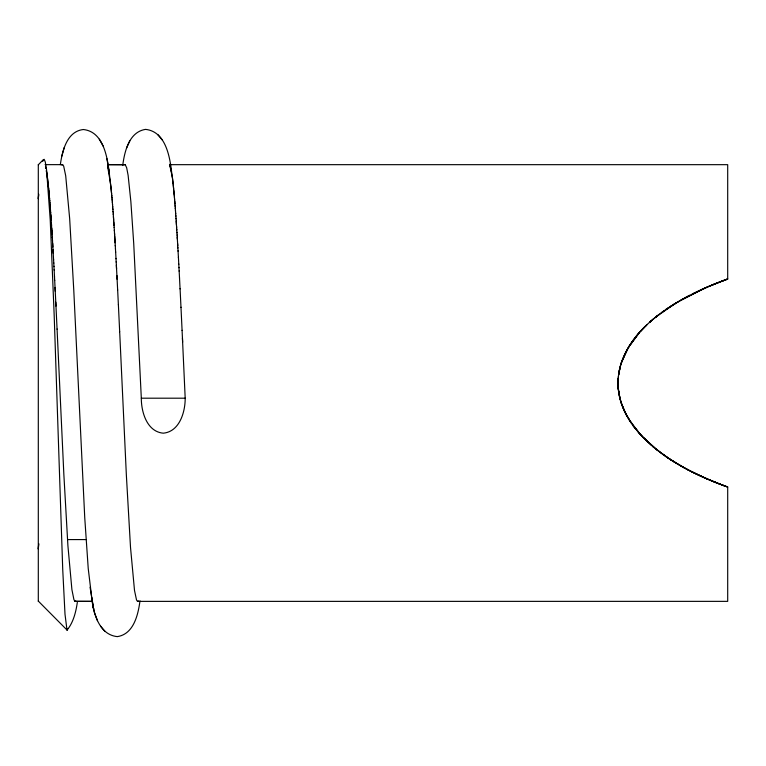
<?xml version="1.0" encoding="UTF-8"?>
<svg xmlns="http://www.w3.org/2000/svg" width="766" height="766" viewBox="0 0 766 766"><rect width="100%" height="100%" fill="white"/><g stroke="black" fill="none" stroke-linecap="round" stroke-linejoin="round"><path stroke-width="1.15" d="M182.442 338.179L185.19 398.196C185.257 412.079 179.531 431.698 163.254 433.183C146.976 431.698 141.25 412.079 141.317 398.196L133.724 243.502L130.871 201.669L128.123 175.366L126.658 167.697L125.193 164.69L107.642 164.652M618.219 378.519C617.195 391.838 620.814 405.243 627.383 416.79M38.673 543.611L38.3 549.107L38.693 543.908M618.239 378.385L618.459 390.009M618.401 376.46L618.296 388.554L619.962 398.377M38.673 194.085L38.3 198.787L38.654 194.717M618.535 375.388L620.537 365.468M139.996 600.822C138.129 614.753 133.724 634.181 117.284 636.623C98.632 634.66 93.261 612.465 91.547 596.819L93.663 609.2L90.082 587.273M122.713 165.533C124.552 151.476 129.033 131.905 145.569 129.377C165.399 131.513 169.765 156.034 171.632 172.111L172.398 178.047M60.332 164.709C62.285 150.969 66.834 131.398 83.331 129.521C103.238 131.637 107.23 156.484 109.212 172.494L111.625 193.932M618.602 374.746L619.962 367.642M77.328 602.382C75.901 612.101 73.335 622.557 67.063 630.073L38.3 601.09M618.689 374.095C621.408 355.108 632.63 338.457 646.236 325.426M67.647 628.56L67.217 629.968M61.778 156.254L64.248 147.522M42.695 161.3L44.169 159.299L45.29 161.999L46.554 169.64L50.23 219.976L54.204 315.841L62.735 569.665L65.005 614.275L67.006 630.064M620.91 364.185L621.465 362.481M621.169 363.362L627.383 349.229M621.743 361.629L628.618 347.113L639.562 332.358M126.486 148.211L129.808 140.829M628.474 347.343L638.748 333.287M138.349 600.85L137.44 601.32L136.52 599.941L134.51 590.481L130.507 547.307L126.352 474.939L119.668 331.63M61.864 165.111L62.774 164.719L63.693 166.174L65.704 175.787L69.668 218.693L73.766 290.027L84.748 517.749L88.224 568.487L91.518 595.891M640.194 331.649C651.215 319.499 664.572 309.675 678.666 301.392M640.807 330.979L644.656 326.967M75.748 601.023L74.838 601.243L73.919 599.615L71.908 589.628L67.915 545.756L63.846 474.336L57.067 329.016M38.3 164.795L43.442 159.519M646.399 325.272C627.593 342.689 613.767 368.695 619.196 394.873M645.977 325.674L647.318 324.401M650.028 321.921L651.397 320.705M652.565 319.709L649.396 322.486L653.235 319.135M652.785 319.518L659.153 314.395M657.046 316.032L655.61 317.181L676.043 302.953L702.154 289.299M661.422 312.7L662.906 311.618M662.561 311.867L664.285 310.632M665.903 309.502L681.3 299.87M666.018 309.426L667.77 308.229M669.532 307.061L676.675 302.58M680.792 300.167L707.123 287.087M683.674 298.548L682.094 299.429L685.838 297.361M684.469 298.108L686.872 296.815M689.582 295.389L687.705 296.365L690.089 295.13M691.717 294.297L707.42 286.963M693.354 293.474L704.844 288.083M703.025 288.897L720.615 281.61M708.263 286.608L716.689 283.142M708.062 286.685L727.7 279.006L727.7 164.671L169.928 164.671M711.94 285.048L714.544 283.995M715.856 283.468L718.47 282.443M717.531 282.807L727.7 279.006L719.781 281.936M721.505 281.285L727.7 279.006M45.07 164.642L62.592 164.652M141.317 398.196L185.19 398.196M67.504 539.58L86.089 539.58M137.621 601.377L727.7 601.358L727.7 487.013L721.505 484.734M107.671 164.652L125.193 164.69M75.02 601.348L92.542 601.367L75.384 601.329M725.392 486.18L727.7 487.013C704.758 478.798 682.391 468.428 662.561 454.152M724.626 485.903L721.562 484.763M724.31 485.788L717.531 483.212M719.264 483.882L720.796 484.476M720.615 484.409L703.025 477.122L689.276 470.477M718.498 483.595L711.652 480.847M716.689 482.877C698.927 475.849 681.654 467.356 665.903 456.517M709.383 479.899L710.896 480.531M707.123 478.932L691.574 471.655M687.236 469.405L689.4 470.544M685.915 468.696L688.433 470.027M680.792 465.862L685.082 468.246L670.327 459.485L655.6 448.828L657.046 449.987M676.55 463.373L666.889 457.187M666.219 456.728L662.217 453.903M664.4 455.464L659.947 452.227M660.847 452.898L652.785 446.501M660.244 452.447L643.354 437.74M654.183 447.67L640.194 434.37L628.474 418.676M653.235 446.884L640.807 435.04M651.397 445.314L643.22 437.597M642.636 436.984L633.865 426.691M642.08 436.409L634.133 427.055M639.562 433.661L632.592 424.948M100.566 626.138L105.028 631.433M162.258 139.929L157.815 134.596M632.285 424.517L633.52 426.212M632.381 424.642L633.358 426.011M621.705 404.218L626.511 415.191L631.893 423.952M631.519 423.426C624.855 413.726 620.029 402.61 618.545 390.871M630.514 421.913L624.386 410.921L620.987 402.083M103.123 146.047L99.293 139.182M169.612 164.288L172.206 176.697M169.65 165.274L170.196 166.519M97.464 620.68L94.4 612.474L92.849 605.59M107.604 166.193L110.706 184.702M107.566 165.207L109.031 171.393M620.91 401.786L621.418 403.414M170.378 167.084L171.479 171.986M620.652 400.963L619.407 395.974M45.548 167.505L45.73 168.185M45.51 166.528L45.883 167.974M46.286 170.674L46.831 173.815M46.429 170.694L47.013 175.002M106.914 158.696L109.394 173.662M46.985 174.064L48.478 187M47.348 176.668L48.66 188.8M172.36 177.138L172.762 180.958M172.541 178.564L173.126 184.137M172.915 181.628L173.671 189.422M173.279 184.979L174.227 195.292M110.859 185.564L111.807 195.981M48.631 187.967L49.024 192.611M48.813 189.853L49.388 196.671M173.825 190.495L174.409 197.379M49.177 193.817L49.57 198.796M111.779 195.196L111.989 198.088M174.38 196.603L174.591 199.524M111.96 197.312L112.171 200.252M174.562 198.767L174.954 204.005M49.551 198.04L49.761 200.989M112.142 199.495L112.353 202.483M49.733 200.242L49.943 203.239M174.744 200.989L175.136 206.341M112.324 201.745L112.535 204.771M49.914 202.511L50.307 207.921M112.516 204.053L112.717 207.126M175.108 205.623L175.318 208.735M112.698 206.418L112.899 209.539M50.096 204.838L50.489 210.353M175.29 208.036L175.5 211.186M112.88 208.85L113.09 212.01M175.481 210.506L175.682 213.695M113.062 211.339L113.272 214.537M50.46 209.673L50.661 212.728M175.663 213.025L175.864 216.251M113.244 213.877L113.684 220.416M50.642 212.172L51.188 220.177M175.845 215.61L176.056 218.875M113.425 216.481L113.904 223.796M50.834 214.739L52.318 237.738M176.027 218.253L176.467 225.089M176.209 220.953L176.63 227.512M113.799 221.853L114.019 225.51M51.379 222.772L51.561 225.558M176.582 226.506L176.965 232.864M176.735 229.149L176.783 229.972M113.981 224.62L114.163 227.445M114.134 227.253L114.364 230.796M51.715 228.067L51.887 230.796M176.946 232.27L177.128 235.229M114.345 230.317L114.843 238.599M114.498 232.988L114.641 235.219M51.897 230.93L52.136 234.76M177.099 234.951L177.492 241.367M177.224 237.067L177.358 239.203M114.709 236.225L115.101 242.803M52.299 237.23L52.5 240.763M177.492 241.3L177.875 248.012M177.616 243.559L177.75 245.771M114.9 239.251L115.283 245.915M52.481 240.275L52.864 246.958M177.865 247.562L178.066 251.191M115.264 245.455L115.465 249.065M115.446 248.624L115.647 252.263M52.663 243.358L53.227 253.335M178.047 250.76L178.43 257.682M115.628 251.832L116.011 258.784M53.026 249.687L53.591 259.885M178.411 257.29L178.794 264.347M178.775 263.992L178.976 267.746M116.001 258.401L116.193 262.106M116.183 261.742L116.556 268.885M53.582 259.502L53.783 263.226M53.764 262.862L53.965 266.606M178.966 267.401L179.158 271.174M179.148 270.858L179.522 278.154M116.365 265.122L117.112 279.331M53.946 266.262L54.147 270.025M54.127 269.699L54.51 276.976M179.512 277.866L180.067 288.878M116.911 275.511L117.658 290.084M54.501 276.679L54.692 280.509M54.683 280.232L55.238 291.31M55.047 287.432L55.975 306.132M180.067 288.638L180.987 307.386M117.648 289.854L118.385 304.878M55.784 302.197L57.067 329.121M180.977 307.214L182.088 330.424M118.385 304.696L119.668 331.716M182.078 330.328L182.634 342.191M38.3 164.671L38.3 601.358"/></g></svg>
